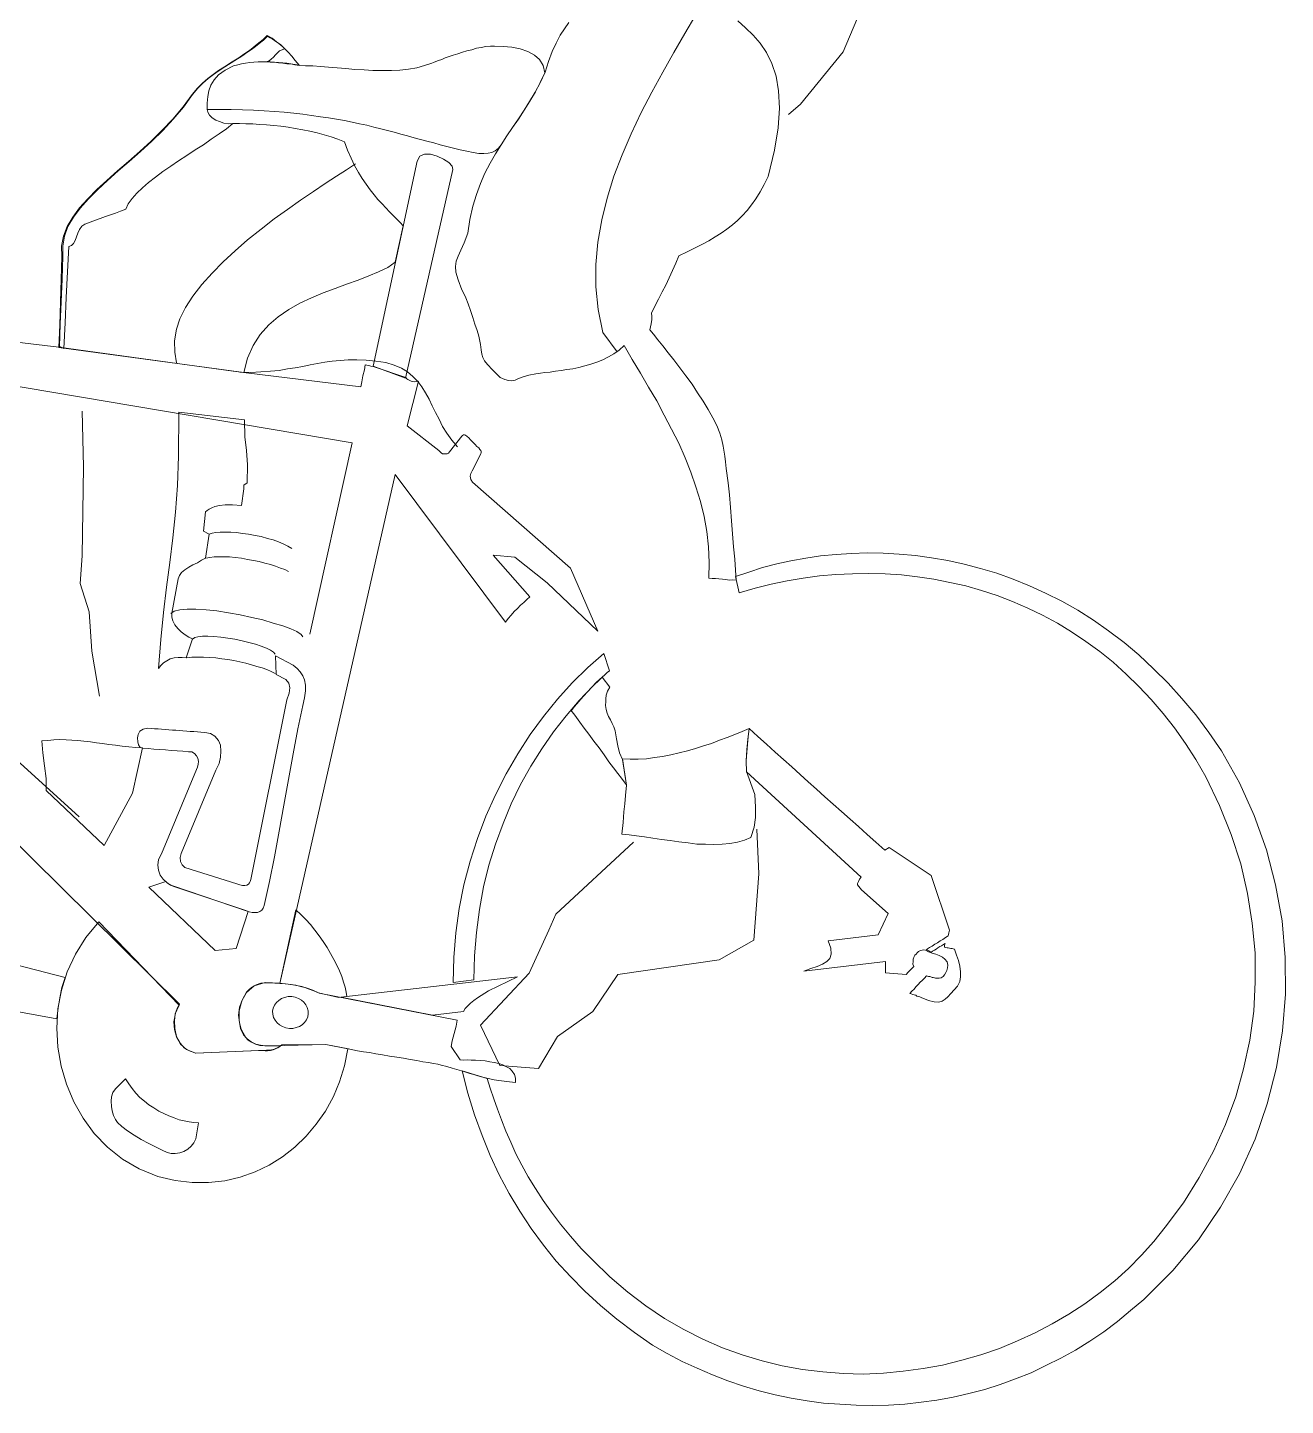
# Model space of a CAD drawing. Header units: millimetres. Extents: x 828494 to 5219521, y -272453 to 431064.
# Drawn here: x 2694744.3 to 2695030.5, y 209332.9 to 209646.4 of the extents above; entities that cross this region are included whole.
import ezdxf

# ---------------------------------------------------------------- set-up
doc = ezdxf.new("R2010")
doc.units = ezdxf.units.MM
doc.header["$LTSCALE"] = 5
doc.header["$MEASUREMENT"] = 0
doc.layers.add('Bike-Mobius', color=242, linetype='Continuous', lineweight=13)

# ---------------------------------------------------------------- blocks, each defined once
blk = doc.blocks.new('bike boy')
for p, q in [((630.29402, 505.57819), (630.29032, 505.56936)), ((630.29032, 505.56936), (630.27862, 505.55508)), ((630.27862, 505.55508), (630.27537, 505.55229)), ((629.945, 505.49836), (630.1563, 505.46268)), ((629.94118, 505.48803), (630.08181, 505.36061)), ((630.08258, 505.47128), (630.08295, 505.45609)), ((630.1563, 505.46268), (630.14476, 505.41046)), ((630.08295, 505.45609), (630.08264, 505.43184)), ((630.08264, 505.43184), (630.08207, 505.4243)), ((630.08207, 505.4243), (630.08451, 505.41653)), ((630.08451, 505.41653), (630.08523, 505.40586)), ((630.08523, 505.40586), (630.08733, 505.39356)), ((630.26731, 505.34508), (630.26671, 505.35726)), ((630.23306, 505.35373), (630.21184, 505.3341)), ((630.26594, 505.32698), (630.26731, 505.34508)), ((630.21184, 505.3341), (630.20999, 505.32969)), ((630.20999, 505.32969), (630.20455, 505.31796)), ((630.25643, 505.32163), (630.26594, 505.32698)), ((630.22881, 505.31765), (630.25643, 505.32163)), ((630.20455, 505.31796), (630.19134, 505.30379)), ((630.22198, 505.30755), (630.22881, 505.31765)), ((630.21235, 505.30069), (630.22198, 505.30755)), ((630.19134, 505.30379), (630.19658, 505.29278)), ((630.20714, 505.29198), (630.21235, 505.30069)), ((630.19658, 505.29278), (630.20714, 505.29198))]:
    blk.add_line(p, q)
at = {"linetype": 'Continuous'}
for points in [[(630.2698, 505.53537), (630.2687, 505.53312), (630.26762, 505.53116), (630.26645, 505.52929), (630.2653, 505.52761), (630.26407, 505.52603), (630.26275, 505.52464), (630.26144, 505.52334), (630.26005, 505.52214), (630.25856, 505.52095), (630.25699, 505.51986), (630.25534, 505.51887), (630.25358, 505.51779), (630.25174, 505.51682), (630.2497, 505.51576), (630.24767, 505.51479), (630.24545, 505.51366), (630.24465, 505.51167), (630.24375, 505.50969), (630.24277, 505.50772), (630.24187, 505.50574), (630.24089, 505.50386), (630.23991, 505.50189), (630.23893, 505.5), (630.23794, 505.49803), (630.23807, 505.49728), (630.23809, 505.49635), (630.23791, 505.49515), (630.2375, 505.4935), (630.23853, 505.49231), (630.23972, 505.49082), (630.24109, 505.48914), (630.24253, 505.48726), (630.24405, 505.48529), (630.24575, 505.48311), (630.24735, 505.48094), (630.24904, 505.47867), (630.25054, 505.47633), (630.25205, 505.47407), (630.25345, 505.47173), (630.25468, 505.4695), (630.25582, 505.46737), (630.2566, 505.46535), (630.2572, 505.46345), (630.25754, 505.46175), (630.25798, 505.45902), (630.25815, 505.45751), (630.25838, 505.45563), (630.25892, 505.45178), (630.25923, 505.4485), (630.25953, 505.44503), (630.25981, 505.44138), (630.2601, 505.43782), (630.26039, 505.43426), (630.26069, 505.43089), (630.26094, 505.42789), (630.2611, 505.42518), (630.26009, 505.42526), (630.25915, 505.42524), (630.25823, 505.4254), (630.25731, 505.42547), (630.25638, 505.42554), (630.25546, 505.4257), (630.25453, 505.42568), (630.25361, 505.42575), (630.25374, 505.43002), (630.25351, 505.43432), (630.25308, 505.43845), (630.25237, 505.44259), (630.25137, 505.44667), (630.25009, 505.45068), (630.24872, 505.45469), (630.24716, 505.45862), (630.24541, 505.46257), (630.24347, 505.46644), (630.24142, 505.47022), (630.23939, 505.4741), (630.23716, 505.47789), (630.23494, 505.48169), (630.2327, 505.4854), (630.23048, 505.4892), (630.22918, 505.48799), (630.2277, 505.48698), (630.22625, 505.48616), (630.2247, 505.48535), (630.22307, 505.48473), (630.22144, 505.48411), (630.21982, 505.48367), (630.21811, 505.48324), (630.21651, 505.4829), (630.21491, 505.48265), (630.21331, 505.4824), (630.2118, 505.48223), (630.21029, 505.48197), (630.20889, 505.48189), (630.20767, 505.4817), (630.20645, 505.48152), (630.20446, 505.48111), (630.20294, 505.48067), (630.20169, 505.4802), (630.20073, 505.47981), (630.19988, 505.47959), (630.19895, 505.47966), (630.19795, 505.47993), (630.19669, 505.48049), (630.19461, 505.4826), (630.19323, 505.48401), (630.19238, 505.48509), (630.19198, 505.48596), (630.19168, 505.48691), (630.19149, 505.48805), (630.19132, 505.48955), (630.19084, 505.49182), (630.1904, 505.49334), (630.18979, 505.49506), (630.18918, 505.49688), (630.18858, 505.49878), (630.18797, 505.5006), (630.18735, 505.50223), (630.1867, 505.50358), (630.18621, 505.50445), (630.18521, 505.50713), (630.18462, 505.50923), (630.18446, 505.51082), (630.18466, 505.5122), (630.18523, 505.51364), (630.18591, 505.51527), (630.18681, 505.51725), (630.18784, 505.51987), (630.18841, 505.52365), (630.18924, 505.52721), (630.19022, 505.5304), (630.19129, 505.53348), (630.19253, 505.53627), (630.19394, 505.53896), (630.19544, 505.54154), (630.19693, 505.54403), (630.1985, 505.54643), (630.20007, 505.54873), (630.20165, 505.55112), (630.20322, 505.55343), (630.20481, 505.55591), (630.20629, 505.55841), (630.20761, 505.56101), (630.20894, 505.56379), (630.2099, 505.56669), (630.21085, 505.56942), (630.21196, 505.57175), (630.21305, 505.5739), (630.21421, 505.57567), (630.21545, 505.57735)], [(630.26155, 505.57778), (630.26365, 505.57594), (630.26573, 505.57393), (630.26761, 505.57174), (630.26937, 505.56918), (630.27082, 505.56619), (630.27196, 505.56275), (630.27268, 505.5587), (630.27288, 505.55402), (630.27257, 505.54865), (630.27155, 505.54249), (630.2698, 505.53537)], [(630.25285, 505.58448), (630.25005, 505.57948), (630.24706, 505.57441), (630.24405, 505.56914), (630.24105, 505.56378), (630.23803, 505.55833), (630.23519, 505.55278), (630.23243, 505.54703), (630.22994, 505.54126), (630.22774, 505.53547), (630.22589, 505.52947), (630.22442, 505.52353), (630.22331, 505.51747), (630.22276, 505.51137), (630.22276, 505.50523), (630.22341, 505.49904), (630.2247, 505.4928), (630.22858, 505.48748)], [(630.07623, 505.48865), (630.07651, 505.49487), (630.0767, 505.50109), (630.07689, 505.50731), (630.07708, 505.51353), (630.07701, 505.51633), (630.0775, 505.51909), (630.07854, 505.5217), (630.08004, 505.52429), (630.0819, 505.52676), (630.08413, 505.52929), (630.08665, 505.5318), (630.08935, 505.53429), (630.09224, 505.53687), (630.09523, 505.53943), (630.09832, 505.54217), (630.10142, 505.54501), (630.10443, 505.54795), (630.10736, 505.55099), (630.11013, 505.55432), (630.11262, 505.55776), (630.11405, 505.55941), (630.11545, 505.5608), (630.11686, 505.56209), (630.11833, 505.56319), (630.11981, 505.56429), (630.12147, 505.56528), (630.12313, 505.56636), (630.12489, 505.56744), (630.12577, 505.56802), (630.12676, 505.56869), (630.12774, 505.56936), (630.12872, 505.57013), (630.12981, 505.57098), (630.13081, 505.57183), (630.13199, 505.57276), (630.1331, 505.5738), (630.13444, 505.57305), (630.13567, 505.57212), (630.13682, 505.57128), (630.13786, 505.57027), (630.1388, 505.56927), (630.13984, 505.56817), (630.14077, 505.56698), (630.14179, 505.5657), (630.14069, 505.56587), (630.13958, 505.56605), (630.13848, 505.56623), (630.13738, 505.5664), (630.13618, 505.56649), (630.13506, 505.56658), (630.13395, 505.56666), (630.13284, 505.56665), (630.13172, 505.56664), (630.1306, 505.56664), (630.12948, 505.56653), (630.12835, 505.56643), (630.12722, 505.56624), (630.12609, 505.56605), (630.12505, 505.56584), (630.12391, 505.56556), (630.12159, 505.56434), (630.11982, 505.56307), (630.11859, 505.56168), (630.11774, 505.56025), (630.11716, 505.55871), (630.11686, 505.55715), (630.11672, 505.5554), (630.11668, 505.55363), (630.1169, 505.55287), (630.1174, 505.55209), (630.11809, 505.55138), (630.11907, 505.55075), (630.12006, 505.55031), (630.12124, 505.54994), (630.12244, 505.54976), (630.12375, 505.54984), (630.12551, 505.5498), (630.12728, 505.54976), (630.12914, 505.54971), (630.13099, 505.54957), (630.13293, 505.54943), (630.13488, 505.54928), (630.13681, 505.54904), (630.13884, 505.5488), (630.14077, 505.54846), (630.14279, 505.54812), (630.14471, 505.5477), (630.14673, 505.54727), (630.14864, 505.54675), (630.15055, 505.54614), (630.15237, 505.54554), (630.15418, 505.54485), (630.15503, 505.54255), (630.15598, 505.54033), (630.15694, 505.53831), (630.15801, 505.53646), (630.159, 505.5348), (630.16009, 505.53323), (630.16119, 505.53175), (630.1623, 505.53036), (630.16332, 505.52908), (630.16444, 505.52787), (630.16547, 505.52677), (630.1665, 505.52567), (630.16745, 505.52467), (630.16841, 505.52376), (630.16936, 505.52276), (630.17022, 505.52186), (630.16807, 505.51196), (630.16601, 505.51054), (630.1635, 505.50933), (630.16081, 505.50823), (630.15793, 505.50705), (630.15478, 505.50599), (630.15162, 505.50483), (630.14836, 505.50359), (630.14519, 505.50225), (630.14201, 505.50081), (630.139, 505.49908), (630.13614, 505.49707), (630.13355, 505.49484), (630.13122, 505.49223), (630.12931, 505.4892), (630.12775, 505.48579), (630.12671, 505.48187), (630.07623, 505.48865)], [(630.07643, 505.48892), (630.07661, 505.49505), (630.07689, 505.50117), (630.07717, 505.50729), (630.07736, 505.51351), (630.07729, 505.51631), (630.07778, 505.51907), (630.07872, 505.52169), (630.08022, 505.52428), (630.08208, 505.52674), (630.08432, 505.52927), (630.08684, 505.53178), (630.08954, 505.53427), (630.09243, 505.53685), (630.09541, 505.53942), (630.09851, 505.54216), (630.10161, 505.545), (630.10462, 505.54794), (630.10745, 505.55098), (630.11022, 505.55431), (630.11271, 505.55775), (630.11414, 505.55941), (630.11555, 505.56079), (630.11695, 505.56208), (630.11843, 505.56318), (630.12, 505.56427), (630.12156, 505.56527), (630.12323, 505.56635), (630.12498, 505.56743), (630.12587, 505.56802), (630.12685, 505.56868), (630.12783, 505.56936), (630.12881, 505.57003), (630.12989, 505.57078), (630.13089, 505.57164), (630.13207, 505.57257), (630.13317, 505.57361), (630.13389, 505.57318), (630.13451, 505.57285), (630.13513, 505.57244), (630.13575, 505.57202), (630.13628, 505.5716), (630.13681, 505.57119), (630.13733, 505.57069), (630.13785, 505.57018), (630.13718, 505.56995), (630.1365, 505.56963), (630.13591, 505.56912), (630.1354, 505.56851), (630.13479, 505.5679), (630.1342, 505.56739), (630.1336, 505.56687), (630.13284, 505.56665), (630.13172, 505.56664), (630.1306, 505.56664), (630.12948, 505.56653), (630.12835, 505.56643), (630.12722, 505.56624), (630.12609, 505.56605), (630.12505, 505.56584), (630.12391, 505.56556), (630.12159, 505.56434), (630.11982, 505.56307), (630.11859, 505.56168), (630.11774, 505.56025), (630.11716, 505.55871), (630.11686, 505.55715), (630.11672, 505.5554), (630.11668, 505.55363), (630.1169, 505.55287), (630.1174, 505.55209), (630.11809, 505.55138), (630.11907, 505.55075), (630.12006, 505.55031), (630.12124, 505.54994), (630.12244, 505.54976), (630.12375, 505.54984), (630.12196, 505.54839), (630.11999, 505.54696), (630.11784, 505.54554), (630.11568, 505.54403), (630.11343, 505.54262), (630.11118, 505.54111), (630.10892, 505.53961), (630.10677, 505.53819), (630.10461, 505.53667), (630.10263, 505.53515), (630.10075, 505.53371), (630.09906, 505.53226), (630.09755, 505.53079), (630.09623, 505.5293), (630.09519, 505.52789), (630.09453, 505.52646), (630.09309, 505.52591), (630.09175, 505.52536), (630.09032, 505.52491), (630.08898, 505.52445), (630.08754, 505.52391), (630.08621, 505.52345), (630.08477, 505.52291), (630.08333, 505.52237), (630.08254, 505.52178), (630.08192, 505.52089), (630.08147, 505.5199), (630.08103, 505.51891), (630.08067, 505.51791), (630.08024, 505.51711), (630.07973, 505.5165), (630.07896, 505.51628), (630.07862, 505.50932), (630.07828, 505.50237), (630.07795, 505.49541), (630.07761, 505.48846), (630.07734, 505.48857), (630.07706, 505.48868), (630.07671, 505.4889), (630.07643, 505.48892)], [(630.20883, 505.56361), (630.2076, 505.56091), (630.2062, 505.55832), (630.2047, 505.55583), (630.20322, 505.55343), (630.20164, 505.55103), (630.20007, 505.54873), (630.1985, 505.54643), (630.19693, 505.54403), (630.1962, 505.54307), (630.19531, 505.54239), (630.19444, 505.5419), (630.1934, 505.5417), (630.19218, 505.5416), (630.19088, 505.5416), (630.18932, 505.54191), (630.18758, 505.54223), (630.18575, 505.54264), (630.18392, 505.54306), (630.1821, 505.54357), (630.18027, 505.54399), (630.17854, 505.54449), (630.17671, 505.545), (630.17498, 505.54541), (630.17324, 505.54592), (630.17142, 505.54643), (630.1696, 505.54694), (630.16777, 505.54745), (630.16595, 505.54786), (630.16412, 505.54837), (630.1622, 505.5488), (630.16029, 505.54931), (630.15827, 505.54974), (630.15626, 505.55018), (630.15424, 505.55061), (630.15203, 505.55096), (630.14983, 505.55132), (630.14762, 505.55167), (630.14523, 505.55203), (630.14283, 505.55231), (630.14034, 505.55259), (630.13775, 505.55288), (630.13507, 505.55308), (630.13229, 505.55329), (630.12932, 505.55342), (630.12636, 505.55355), (630.12329, 505.5536), (630.12003, 505.55366), (630.11668, 505.55363), (630.11672, 505.5554), (630.11686, 505.55715), (630.11716, 505.55871), (630.11774, 505.56025), (630.11859, 505.56168), (630.11982, 505.56307), (630.12159, 505.56434), (630.12391, 505.56556), (630.12505, 505.56584), (630.12609, 505.56605), (630.12722, 505.56624), (630.12835, 505.56643), (630.12948, 505.56653), (630.1306, 505.56664), (630.13172, 505.56664), (630.13284, 505.56665), (630.13395, 505.56657), (630.13506, 505.56658), (630.13617, 505.5664), (630.13737, 505.56631), (630.13847, 505.56613), (630.13958, 505.56605), (630.14068, 505.56578), (630.14179, 505.5656), (630.14355, 505.56556), (630.14559, 505.5655), (630.14763, 505.56535), (630.14985, 505.56518), (630.15216, 505.56501), (630.15457, 505.56483), (630.15706, 505.56454), (630.15957, 505.56445), (630.16197, 505.56427), (630.16448, 505.56426), (630.167, 505.56426), (630.16933, 505.56436), (630.17168, 505.56465), (630.17394, 505.56504), (630.17604, 505.56562), (630.17804, 505.56631), (630.17852, 505.56646), (630.1791, 505.56669), (630.17986, 505.56701), (630.18072, 505.56731), (630.18168, 505.56771), (630.18274, 505.56809), (630.18388, 505.56848), (630.18512, 505.56885), (630.18637, 505.56931), (630.1876, 505.56968), (630.18893, 505.56995), (630.19026, 505.57032), (630.19148, 505.57051), (630.19281, 505.57078), (630.19402, 505.57087), (630.19514, 505.57088), (630.19746, 505.5708), (630.19987, 505.57062), (630.20216, 505.57016), (630.20425, 505.56945), (630.20603, 505.56848), (630.20743, 505.56725), (630.20842, 505.5656), (630.20883, 505.56361)], [(630.17407, 505.53953), (630.17472, 505.54087), (630.17607, 505.54142), (630.17765, 505.5414), (630.17947, 505.54089), (630.18118, 505.54011), (630.18269, 505.53915), (630.18355, 505.53816), (630.18376, 505.5373), (630.17089, 505.4803), (630.16202, 505.48357), (630.17407, 505.53953)], [(630.15716, 505.53876), (630.15471, 505.53717), (630.15198, 505.53542), (630.14894, 505.53342), (630.14571, 505.53124), (630.14218, 505.5289), (630.13864, 505.52638), (630.135, 505.52377), (630.13143, 505.52097), (630.12777, 505.51808), (630.12438, 505.51508), (630.12108, 505.51207), (630.11805, 505.50895), (630.11531, 505.5059), (630.11284, 505.50273), (630.11083, 505.49963), (630.1093, 505.49649), (630.10834, 505.49368), (630.10782, 505.49055), (630.10786, 505.48738), (630.10839, 505.48446)], [(630.07623, 505.48875), (630.07623, 505.48875), (630.12386, 505.48227), (630.12662, 505.48187), (630.15862, 505.47797), (630.15891, 505.47934), (630.15922, 505.48099), (630.15962, 505.48263), (630.15981, 505.48392), (630.16073, 505.48376), (630.1611, 505.48373), (630.16137, 505.48362), (630.16201, 505.48348), (630.17091, 505.48048), (630.17117, 505.48018), (630.17152, 505.47997), (630.17188, 505.47976), (630.17242, 505.47953), (630.17287, 505.4794), (630.17343, 505.47936), (630.1739, 505.47942), (630.17437, 505.47948), (630.17131, 505.46733), (630.17992, 505.46054), (630.18027, 505.46023), (630.18062, 505.45992), (630.18097, 505.45971), (630.18144, 505.45968), (630.1818, 505.45965), (630.18218, 505.45972), (630.18257, 505.45987), (630.18287, 505.46022), (630.18618, 505.46453), (630.18638, 505.4647), (630.18667, 505.46487), (630.18694, 505.46485), (630.18722, 505.46473), (630.18766, 505.46442), (630.18809, 505.46402), (630.18861, 505.46351), (630.18922, 505.4629), (630.18982, 505.46221), (630.19034, 505.4617), (630.19087, 505.46129), (630.19111, 505.4609), (630.19137, 505.4606), (630.19153, 505.46031), (630.19151, 505.46003), (630.19139, 505.45967), (630.189, 505.45501), (630.18866, 505.45429), (630.18851, 505.45356), (630.18863, 505.45271), (630.18913, 505.45193), (630.21584, 505.42851), (630.22329, 505.41128), (630.20949, 505.42452), (630.20071, 505.43151), (630.1948, 505.43205), (630.20473, 505.42069), (630.20393, 505.41991), (630.20313, 505.41914), (630.20223, 505.41837), (630.20142, 505.4175), (630.20052, 505.41663), (630.1997, 505.41567), (630.19889, 505.41471), (630.19816, 505.41374), (630.16798, 505.45408), (630.13655, 505.31518), (630.13256, 505.31539), (630.12952, 505.3145), (630.12743, 505.31271), (630.12614, 505.31038), (630.12547, 505.30773), (630.12546, 505.30513), (630.12585, 505.30287), (630.12665, 505.30113), (630.12768, 505.30003), (630.12874, 505.2992), (630.13, 505.29864), (630.13128, 505.29836), (630.13257, 505.29817), (630.13396, 505.29816), (630.13526, 505.29815), (630.13666, 505.29814), (630.13636, 505.29789), (630.13597, 505.29763), (630.13558, 505.29738), (630.13519, 505.29723), (630.13473, 505.29717), (630.13425, 505.29702), (630.13359, 505.29698), (630.13294, 505.29693), (630.11361, 505.29616), (630.11207, 505.29665), (630.11055, 505.29751), (630.10936, 505.2989), (630.10836, 505.30056), (630.10777, 505.30256), (630.10765, 505.30471), (630.10811, 505.30709), (630.10913, 505.30953), (630.06091, 505.35728)], [(629.95863, 505.50275), (630.07623, 505.48875), (630.07623, 505.48875)], [(630.1256, 505.48195), (630.12857, 505.48191), (630.13138, 505.48207), (630.134, 505.48225), (630.13634, 505.48244), (630.1386, 505.48283), (630.14077, 505.48313), (630.14285, 505.48353), (630.14483, 505.48394), (630.14682, 505.48435), (630.1488, 505.48466), (630.15087, 505.48497), (630.15302, 505.48518), (630.15517, 505.4853), (630.15759, 505.4853), (630.1601, 505.48521), (630.16278, 505.485), (630.16545, 505.48461), (630.16772, 505.48388), (630.16971, 505.48308), (630.1714, 505.48203), (630.17289, 505.4808), (630.17418, 505.4794), (630.17528, 505.47792), (630.17627, 505.47635), (630.17726, 505.47461), (630.17814, 505.47277), (630.17903, 505.47093), (630.18, 505.46909), (630.18098, 505.46716), (630.18214, 505.4653), (630.18349, 505.46343), (630.18502, 505.46155)], [(630.12694, 505.46891), (630.12697, 505.46435), (630.12743, 505.46059), (630.12769, 505.45666), (630.1276, 505.45174), (630.12672, 505.45115), (630.12673, 505.45013), (630.12611, 505.44561), (630.12362, 505.4458), (630.12166, 505.44576), (630.12006, 505.44561), (630.11883, 505.44533), (630.11796, 505.44493), (630.11729, 505.44461), (630.1167, 505.44419), (630.1163, 505.44384), (630.11572, 505.43858), (630.11723, 505.43772), (630.11627, 505.43119), (630.11521, 505.43062), (630.11404, 505.42996), (630.11279, 505.4294), (630.11172, 505.42874), (630.11063, 505.42798), (630.10975, 505.42731), (630.10913, 505.42651), (630.10878, 505.42561), (630.10704, 505.41616), (630.10706, 505.41513), (630.10735, 505.41409), (630.10792, 505.41302), (630.10869, 505.41203), (630.10964, 505.41112), (630.1107, 505.41029), (630.11176, 505.40966), (630.11275, 505.40921), (630.11097, 505.40404), (630.10986, 505.40412), (630.10883, 505.40411), (630.10771, 505.40401), (630.10666, 505.40371), (630.1057, 505.40323), (630.10481, 505.40264), (630.10411, 505.40195), (630.10348, 505.40107), (630.10409, 505.40903), (630.10483, 505.41642), (630.10563, 505.42334), (630.10651, 505.43006), (630.10739, 505.43679), (630.1081, 505.44372), (630.10865, 505.45103), (630.10888, 505.45901), (630.10895, 505.47101), (630.12694, 505.46891)], [(630.11723, 505.43772), (630.1181, 505.43803), (630.11904, 505.43824), (630.12026, 505.43833), (630.12165, 505.43832), (630.12314, 505.4383), (630.12471, 505.43818), (630.12637, 505.43796), (630.12803, 505.43774), (630.12978, 505.43743), (630.13143, 505.43711), (630.13316, 505.43661), (630.13471, 505.43622), (630.13616, 505.43564), (630.1376, 505.43507), (630.13877, 505.43451), (630.13984, 505.43388)], [(630.2609, 505.42622), (630.26187, 505.42177), (630.26625, 505.42302), (630.27061, 505.42409), (630.27496, 505.42506), (630.27939, 505.42576), (630.28381, 505.42635), (630.2883, 505.42676), (630.29279, 505.42697), (630.29726, 505.42701), (630.30172, 505.42695), (630.30616, 505.42662), (630.31059, 505.42609), (630.31501, 505.42548), (630.31941, 505.42459), (630.32372, 505.42362), (630.32799, 505.42236), (630.33227, 505.42102), (630.33652, 505.41939), (630.34066, 505.41759), (630.3447, 505.41561), (630.34873, 505.41344), (630.35264, 505.4111), (630.35654, 505.40848), (630.36034, 505.40577), (630.36393, 505.4028), (630.3675, 505.39955), (630.37097, 505.39622), (630.37433, 505.39262), (630.37758, 505.38884), (630.38073, 505.38487), (630.38366, 505.38065), (630.38649, 505.37625), (630.38921, 505.37157), (630.393, 505.36375), (630.39621, 505.35578), (630.39877, 505.34777), (630.40067, 505.33972), (630.40192, 505.33162), (630.40271, 505.32356), (630.40276, 505.31555), (630.40234, 505.30758), (630.40128, 505.29965), (630.39957, 505.29187), (630.39741, 505.28421), (630.39461, 505.2767), (630.39136, 505.26941), (630.38747, 505.26226), (630.38313, 505.25533), (630.37816, 505.24863), (630.37507, 505.24477), (630.37172, 505.24102), (630.36819, 505.23738), (630.3644, 505.23403), (630.36043, 505.2308), (630.3562, 505.22776), (630.35189, 505.22493), (630.34732, 505.22229), (630.34267, 505.21985), (630.33784, 505.21761), (630.33294, 505.21556), (630.32788, 505.2138), (630.32265, 505.21234), (630.31743, 505.21105), (630.31215, 505.21006), (630.30669, 505.20935), (630.30125, 505.20883), (630.29575, 505.2086), (630.29027, 505.20873), (630.28471, 505.20915), (630.27918, 505.20985), (630.27367, 505.21082), (630.26819, 505.21217), (630.26273, 505.21379), (630.25738, 505.21578), (630.25198, 505.21814), (630.24678, 505.22077), (630.24152, 505.22377), (630.23647, 505.22722), (630.23154, 505.23094), (630.22665, 505.23513), (630.22196, 505.23967), (630.21876, 505.24289), (630.21585, 505.24618), (630.21311, 505.24946), (630.21066, 505.25272), (630.20839, 505.25596), (630.20631, 505.25919), (630.20432, 505.26241), (630.20261, 505.26561), (630.20098, 505.26871), (630.19955, 505.27189), (630.19819, 505.27488), (630.19703, 505.27795), (630.19594, 505.28082), (630.19495, 505.28369), (630.19395, 505.28655), (630.19313, 505.28922), (630.18631, 505.29132), (630.1879, 505.28524), (630.18969, 505.27934), (630.19177, 505.27369), (630.19397, 505.26822), (630.19645, 505.26291), (630.19914, 505.25787), (630.20203, 505.253), (630.20512, 505.2483), (630.2085, 505.24376), (630.21199, 505.2394), (630.21585, 505.2352), (630.21983, 505.23118), (630.2241, 505.22732), (630.22856, 505.22354), (630.23331, 505.21992), (630.23827, 505.21648), (630.24228, 505.21422), (630.24631, 505.21205), (630.25045, 505.21016), (630.25459, 505.20836), (630.25884, 505.20673), (630.26311, 505.20529), (630.26739, 505.20404), (630.27177, 505.20296), (630.27607, 505.20199), (630.28049, 505.20128), (630.28491, 505.20067), (630.28935, 505.20033), (630.2938, 505.20009), (630.29826, 505.20003), (630.30264, 505.20007), (630.30713, 505.20039), (630.31154, 505.20089), (630.31587, 505.20149), (630.3203, 505.20228), (630.32457, 505.20326), (630.32893, 505.20442), (630.33313, 505.20577), (630.33735, 505.20732), (630.34156, 505.20895), (630.34562, 505.21088), (630.34968, 505.2129), (630.35366, 505.21511), (630.35757, 505.21752), (630.36139, 505.22011), (630.36514, 505.2229), (630.36872, 505.22589), (630.3723, 505.22897), (630.38025, 505.23684), (630.38721, 505.24525), (630.39327, 505.25409), (630.39843, 505.2632), (630.40268, 505.27265), (630.40602, 505.28236), (630.40853, 505.29222), (630.41022, 505.30224), (630.41098, 505.31223), (630.4109, 505.32229), (630.41006, 505.33222), (630.40829, 505.34203), (630.40585, 505.35161), (630.40247, 505.36099), (630.3984, 505.36995), (630.39356, 505.3786), (630.39003, 505.38361), (630.38649, 505.38844), (630.38273, 505.39291), (630.37895, 505.39711), (630.37497, 505.40104), (630.37097, 505.40479), (630.36694, 505.40816), (630.36271, 505.41136), (630.35856, 505.41428), (630.3543, 505.41702), (630.34993, 505.41949), (630.34553, 505.42169), (630.34112, 505.4237), (630.3367, 505.42552), (630.33226, 505.42707), (630.3278, 505.42843), (630.32333, 505.4296), (630.31884, 505.43059), (630.31443, 505.4313), (630.31001, 505.43191), (630.30557, 505.43234), (630.30121, 505.43258), (630.29685, 505.43263), (630.29255, 505.43249), (630.28835, 505.43224), (630.28413, 505.43182), (630.28008, 505.43119), (630.27602, 505.43048), (630.27214, 505.42965), (630.26825, 505.42864), (630.26453, 505.42743), (630.2609, 505.42622)], [(630.11637, 505.43118), (630.11741, 505.43138), (630.11863, 505.43157), (630.11993, 505.43156), (630.12133, 505.43155), (630.12282, 505.43153), (630.12439, 505.43141), (630.12605, 505.43119), (630.1277, 505.43088), (630.12935, 505.43057), (630.13091, 505.43027), (630.13246, 505.42987), (630.13402, 505.42948), (630.13538, 505.429), (630.13674, 505.42852), (630.13791, 505.42807), (630.13889, 505.42753)], [(630.10685, 505.41608), (630.10774, 505.41676), (630.10926, 505.41711), (630.11123, 505.41733), (630.11365, 505.41733), (630.11642, 505.41712), (630.11938, 505.41681), (630.1225, 505.41629), (630.12572, 505.41577), (630.12892, 505.41506), (630.13194, 505.41437), (630.13476, 505.4135), (630.1374, 505.41275), (630.13958, 505.41193), (630.1412, 505.41116), (630.14235, 505.41042), (630.14285, 505.40973)], [(630.11275, 505.40912), (630.11334, 505.40954), (630.11419, 505.40975), (630.11541, 505.40994), (630.1169, 505.40992), (630.11857, 505.4098), (630.12042, 505.40966), (630.12235, 505.40941), (630.12429, 505.40909), (630.1263, 505.40865), (630.12813, 505.40823), (630.12995, 505.40772), (630.1315, 505.40724), (630.13294, 505.40666), (630.13402, 505.40612), (630.13482, 505.40559), (630.13524, 505.405)], [(630.1004, 505.38483), (630.10141, 505.38475), (630.10234, 505.38468), (630.10336, 505.38461), (630.10428, 505.38454), (630.1053, 505.38446), (630.10622, 505.38439), (630.10724, 505.38431), (630.10817, 505.38424), (630.10919, 505.38417), (630.11011, 505.3841), (630.11113, 505.38402), (630.11205, 505.38395), (630.11307, 505.38387), (630.11409, 505.3838), (630.11502, 505.38373), (630.11604, 505.38365), (630.11759, 505.38334), (630.11884, 505.3826), (630.11978, 505.3815), (630.12033, 505.38016), (630.12049, 505.37856), (630.12036, 505.3769), (630.11995, 505.37516), (630.11908, 505.37336), (630.10963, 505.35063), (630.10936, 505.34953), (630.10947, 505.3484), (630.10987, 505.34754), (630.11065, 505.34683), (630.12482, 505.34231), (630.12564, 505.34207), (630.12638, 505.34191), (630.12703, 505.34187), (630.1275, 505.34202), (630.12799, 505.34226), (630.12829, 505.34261), (630.1285, 505.34297), (630.12864, 505.34351), (630.13849, 505.39256), (630.13909, 505.39438), (630.13929, 505.39585), (630.13902, 505.39708), (630.13816, 505.39808), (630.13557, 505.39948), (630.13539, 505.40452), (630.14022, 505.40202), (630.14127, 505.4011), (630.14213, 505.4002), (630.1428, 505.39912), (630.14327, 505.39797), (630.14354, 505.39656), (630.14351, 505.39498), (630.14328, 505.39313), (630.14284, 505.39102), (630.14142, 505.38461), (630.14016, 505.37782), (630.13889, 505.37085), (630.13762, 505.36377), (630.13634, 505.35671), (630.13507, 505.34973), (630.13371, 505.34294), (630.13229, 505.33644), (630.13196, 505.33572), (630.13164, 505.33519), (630.13105, 505.33477), (630.13047, 505.33453), (630.12982, 505.33449), (630.12899, 505.33455), (630.12816, 505.33471), (630.12726, 505.33505), (630.10792, 505.34154), (630.10675, 505.342), (630.10569, 505.34273), (630.10473, 505.34364), (630.10388, 505.34473), (630.10343, 505.34607), (630.10325, 505.34748), (630.10346, 505.34895), (630.10423, 505.35057), (630.11378, 505.37358), (630.11411, 505.3742), (630.11427, 505.37503), (630.11432, 505.37577), (630.1142, 505.37662), (630.11379, 505.3773), (630.11328, 505.3779), (630.11256, 505.37833), (630.11164, 505.37839), (630.11006, 505.37851), (630.10849, 505.37863), (630.10692, 505.37875), (630.10534, 505.37887), (630.10377, 505.37899), (630.1022, 505.37911), (630.10063, 505.37923), (630.09905, 505.37935), (630.09842, 505.37958), (630.098, 505.38026), (630.09779, 505.38111), (630.09768, 505.38215), (630.09793, 505.38306), (630.09838, 505.38396), (630.09926, 505.38454), (630.1004, 505.38483)], [(630.13531, 505.39978), (630.13423, 505.40024), (630.13297, 505.4008), (630.1317, 505.40127), (630.13024, 505.40165), (630.12879, 505.40213), (630.12723, 505.40253), (630.12568, 505.40293), (630.12403, 505.40324), (630.12238, 505.40355), (630.12072, 505.40377), (630.11906, 505.40399), (630.11739, 505.40411), (630.11573, 505.40424), (630.11414, 505.40417), (630.11256, 505.4042), (630.11106, 505.40403)], [(630.22497, 505.4052), (630.22656, 505.40043), (630.22588, 505.40001), (630.22197, 505.39631), (630.21823, 505.3924), (630.21466, 505.38821), (630.21126, 505.38381), (630.20803, 505.37921), (630.20506, 505.37441), (630.20226, 505.36941), (630.19972, 505.3642), (630.19746, 505.35879), (630.19545, 505.35317), (630.19362, 505.34745), (630.19215, 505.34151), (630.19103, 505.33536), (630.19019, 505.32909), (630.1897, 505.32271), (630.18949, 505.31612), (630.18385, 505.31543), (630.18399, 505.32221), (630.18459, 505.32896), (630.18547, 505.33559), (630.18679, 505.3421), (630.18849, 505.34849), (630.19045, 505.35476), (630.19277, 505.36082), (630.19544, 505.36667), (630.19829, 505.37232), (630.2015, 505.37785), (630.20487, 505.38308), (630.2085, 505.38802), (630.21231, 505.39276), (630.21636, 505.3972), (630.22059, 505.40134), (630.22497, 505.4052)], [(630.23119, 505.36927), (630.23102, 505.36947), (630.23052, 505.37016), (630.22975, 505.37115), (630.22883, 505.37243), (630.22764, 505.37401), (630.22637, 505.37568), (630.22502, 505.37756), (630.22368, 505.37943), (630.22224, 505.3813), (630.22089, 505.38317), (630.21962, 505.38485), (630.21844, 505.38643), (630.21751, 505.38771), (630.21675, 505.3887), (630.21624, 505.38939), (630.21607, 505.38959), (630.21699, 505.39073), (630.21812, 505.39213), (630.21934, 505.39343), (630.22056, 505.39483), (630.22178, 505.39614), (630.22288, 505.39726), (630.22379, 505.39812), (630.22448, 505.39872), (630.22661, 505.39605), (630.22596, 505.39489), (630.2256, 505.3938), (630.22553, 505.39287), (630.22547, 505.39214), (630.22539, 505.39102), (630.22558, 505.38989), (630.22588, 505.38894), (630.22628, 505.38798), (630.22677, 505.3871), (630.22725, 505.38614), (630.22774, 505.38517), (630.22803, 505.38412), (630.22843, 505.38195), (630.22875, 505.37997), (630.22925, 505.37807), (630.23005, 505.37625), (630.23119, 505.36927)], [(630.23119, 505.36927), (630.23089, 505.36641), (630.23072, 505.36419), (630.23045, 505.36197), (630.23024, 505.35911), (630.2299, 505.35587), (630.23184, 505.35573), (630.23387, 505.35548), (630.23608, 505.35513), (630.23838, 505.35477), (630.24068, 505.35441), (630.24308, 505.35413), (630.24547, 505.35377), (630.24796, 505.35349), (630.25036, 505.35321), (630.25268, 505.35313), (630.255, 505.35305), (630.25724, 505.35316), (630.2594, 505.35337), (630.26147, 505.35368), (630.26338, 505.35428), (630.26511, 505.35498), (630.26597, 505.3578), (630.26636, 505.36047), (630.26638, 505.36326), (630.26618, 505.36672), (630.26387, 505.37304), (630.2638, 505.37593), (630.26406, 505.37935), (630.26439, 505.38249), (630.26465, 505.38471), (630.26273, 505.38392), (630.26071, 505.38305), (630.25861, 505.38228), (630.2565, 505.38151), (630.25439, 505.38064), (630.2522, 505.37997), (630.25001, 505.3793), (630.24781, 505.37862), (630.24554, 505.37805), (630.24327, 505.37757), (630.241, 505.37709), (630.23883, 505.37679), (630.23658, 505.3765), (630.23433, 505.37639), (630.23219, 505.37636), (630.23006, 505.37643), (630.23119, 505.36927)], [(630.29986, 505.32844), (630.30254, 505.33429), (630.2953, 505.3407), (630.2942, 505.34208), (630.29422, 505.34246), (630.29445, 505.343), (630.29478, 505.34362), (630.29519, 505.34415), (630.26386, 505.37295), (630.2638, 505.37593), (630.26403, 505.37889), (630.26425, 505.38185), (630.26465, 505.38471), (630.267, 505.38257), (630.26936, 505.38044), (630.27171, 505.37831), (630.27398, 505.37628), (630.27624, 505.37425), (630.27851, 505.37221), (630.28077, 505.37018), (630.28304, 505.36815), (630.28531, 505.36612), (630.28757, 505.36408), (630.28984, 505.36205), (630.2922, 505.36001), (630.29447, 505.35798), (630.29682, 505.35584), (630.29917, 505.35371), (630.30161, 505.35157), (630.30287, 505.35222), (630.31431, 505.34466), (630.31932, 505.32967), (630.3192, 505.32931), (630.31908, 505.32894), (630.31904, 505.32848), (630.31892, 505.32812), (630.31824, 505.32771), (630.31746, 505.3272), (630.31677, 505.32679), (630.31599, 505.32629), (630.31531, 505.32588), (630.31453, 505.32538), (630.31384, 505.32496), (630.31306, 505.32447), (630.31332, 505.32426), (630.31368, 505.32405), (630.31394, 505.32384), (630.31421, 505.32363), (630.3147, 505.32397), (630.31518, 505.32421), (630.31567, 505.32455), (630.31616, 505.32488), (630.31665, 505.32522), (630.31714, 505.32546), (630.31763, 505.3258), (630.31811, 505.32604), (630.318, 505.32577), (630.31798, 505.32558), (630.31796, 505.3253), (630.31794, 505.32503), (630.31831, 505.325), (630.31867, 505.32488), (630.31895, 505.32486), (630.31932, 505.32483), (630.31969, 505.32471), (630.32006, 505.32468), (630.32033, 505.32457), (630.3207, 505.32454), (630.32123, 505.32292), (630.32176, 505.32139), (630.32211, 505.31987), (630.32228, 505.31837), (630.32227, 505.31698), (630.32208, 505.31569), (630.32152, 505.31443), (630.3206, 505.31338), (630.31969, 505.31242), (630.31888, 505.31156), (630.31808, 505.31087), (630.3173, 505.31037), (630.31635, 505.31007), (630.31515, 505.31016), (630.31359, 505.31056), (630.31161, 505.31136), (630.31124, 505.31148), (630.31088, 505.3116), (630.31042, 505.31173), (630.31007, 505.31194), (630.3097, 505.31206), (630.30925, 505.31219), (630.30888, 505.31231), (630.30852, 505.31243), (630.30903, 505.31304), (630.30964, 505.31365), (630.31015, 505.31426), (630.31075, 505.31486), (630.31127, 505.31548), (630.31186, 505.31599), (630.31247, 505.3166), (630.31307, 505.31721), (630.31353, 505.31708), (630.3139, 505.31705), (630.31417, 505.31694), (630.31453, 505.31681), (630.31481, 505.31679), (630.31517, 505.31667), (630.31545, 505.31665), (630.31582, 505.31662), (630.31647, 505.31658), (630.31704, 505.31672), (630.31753, 505.31705), (630.31793, 505.31749), (630.31826, 505.31811), (630.31858, 505.31874), (630.31873, 505.31947), (630.31888, 505.32012), (630.31866, 505.32106), (630.31807, 505.32176), (630.31737, 505.32237), (630.31647, 505.32281), (630.31557, 505.32316), (630.31456, 505.32342), (630.31357, 505.32378), (630.31276, 505.32421), (630.3123, 505.32434), (630.31184, 505.32428), (630.31136, 505.32413), (630.31088, 505.32388), (630.31048, 505.32354), (630.31017, 505.32319), (630.30987, 505.32284), (630.30965, 505.32249), (630.30941, 505.32176), (630.30936, 505.32112), (630.30931, 505.32047), (630.30954, 505.3198), (630.30904, 505.31928), (630.30854, 505.31876), (630.30803, 505.31824), (630.30752, 505.31763), (630.30187, 505.31805), (630.30182, 505.32112), (630.27957, 505.31852), (630.28148, 505.31922), (630.28321, 505.31983), (630.28465, 505.32047), (630.28582, 505.32113), (630.28663, 505.32199), (630.287, 505.32318), (630.28693, 505.32476), (630.28615, 505.32678), (630.29986, 505.32844)], [(630.07156, 505.38133), (630.07187, 505.37805), (630.07236, 505.37457), (630.07274, 505.3711), (630.07278, 505.36784), (630.08857, 505.35278), (630.09636, 505.36708), (630.09906, 505.37944), (630.09721, 505.37958), (630.09536, 505.37972), (630.09351, 505.37995), (630.09167, 505.38018), (630.08992, 505.38041), (630.08817, 505.38063), (630.08651, 505.38085), (630.08485, 505.38107), (630.0831, 505.38129), (630.08143, 505.38142), (630.07977, 505.38155), (630.0782, 505.38166), (630.07652, 505.3817), (630.07484, 505.38164), (630.07325, 505.38148), (630.07156, 505.38133)], [(630.10084, 505.34143), (630.11889, 505.32415), (630.12461, 505.32474), (630.12789, 505.33482), (630.10738, 505.34177), (630.10684, 505.34199), (630.10639, 505.34222), (630.10586, 505.34253), (630.10542, 505.34294), (630.10084, 505.34143)], [(630.14095, 505.33523), (630.14234, 505.33391), (630.14364, 505.33261), (630.14493, 505.33121), (630.14612, 505.32972), (630.1473, 505.32814), (630.14839, 505.32657), (630.14949, 505.325), (630.15038, 505.32335), (630.15128, 505.3217), (630.1521, 505.32015), (630.15282, 505.3186), (630.15345, 505.31707), (630.15389, 505.31555), (630.15434, 505.31412), (630.15461, 505.31279), (630.1548, 505.31157), (630.15264, 505.31136), (630.14706, 505.31262), (630.1458, 505.31318), (630.14453, 505.31365), (630.14335, 505.31402), (630.14217, 505.31438), (630.14089, 505.31467), (630.1395, 505.31487), (630.13812, 505.31506), (630.13655, 505.31518), (630.14095, 505.33523)], [(630.08719, 505.33194), (630.10911, 505.30925), (630.10849, 505.30837), (630.10801, 505.30691), (630.10777, 505.30498), (630.10788, 505.30283), (630.10837, 505.30065), (630.10943, 505.29862), (630.11108, 505.2971), (630.11352, 505.29616), (630.13089, 505.2969), (630.13172, 505.29684), (630.13256, 505.29678), (630.13321, 505.29682), (630.13396, 505.29685), (630.13472, 505.29708), (630.13539, 505.2974), (630.13626, 505.2978), (630.13714, 505.29838), (630.14907, 505.29851), (630.15512, 505.2973), (630.15421, 505.29272), (630.15286, 505.28835), (630.15116, 505.2843), (630.149, 505.28036), (630.14649, 505.27674), (630.14374, 505.2735), (630.14062, 505.27048), (630.13726, 505.26785), (630.13365, 505.26561), (630.12978, 505.26376), (630.12576, 505.26229), (630.1215, 505.26131), (630.11709, 505.26081), (630.11263, 505.26087), (630.10801, 505.2614), (630.10326, 505.26251), (630.0982, 505.26456), (630.09365, 505.26723), (630.08953, 505.27052), (630.0859, 505.27424), (630.08286, 505.27838), (630.08031, 505.28285), (630.07835, 505.28765), (630.07687, 505.29261), (630.07595, 505.29779), (630.07569, 505.30293), (630.076, 505.30821), (630.07695, 505.31335), (630.07853, 505.31835), (630.08075, 505.32312), (630.08361, 505.32774), (630.08719, 505.33194)], [(630.0757, 505.30554), (630.05128, 505.30999), (630.04128, 505.31056), (630.03785, 505.31203), (630.03561, 505.31434), (630.03452, 505.31721), (630.03447, 505.32028), (630.03551, 505.323), (630.03763, 505.32517), (630.0407, 505.32633), (630.04469, 505.32612), (630.05394, 505.323), (630.07795, 505.31682), (630.07709, 505.31409), (630.07651, 505.31125), (630.07602, 505.30849), (630.0757, 505.30554)], [(630.18493, 505.30511), (630.18463, 505.30355), (630.1841, 505.30154), (630.18358, 505.29953), (630.18328, 505.29797), (630.18579, 505.29434), (630.18663, 505.29427), (630.18765, 505.29429), (630.18876, 505.29421), (630.18997, 505.29421), (630.19127, 505.29411), (630.19256, 505.29401), (630.19385, 505.29382), (630.19505, 505.29364), (630.19633, 505.29336), (630.19742, 505.29299), (630.1984, 505.29245), (630.19929, 505.29192), (630.19998, 505.29122), (630.20057, 505.29034), (630.20086, 505.28929), (630.20087, 505.28817), (630.1992, 505.2883), (630.19773, 505.2885), (630.19635, 505.2887), (630.19506, 505.28889), (630.19387, 505.28916), (630.19268, 505.28944), (630.19159, 505.28971), (630.19058, 505.28997), (630.18949, 505.29033), (630.1884, 505.2906), (630.18731, 505.29096), (630.18612, 505.29133), (630.18485, 505.29171), (630.18358, 505.29209), (630.18211, 505.29247), (630.18056, 505.29287), (630.17965, 505.29313), (630.17846, 505.29331), (630.17708, 505.2936), (630.17561, 505.2938), (630.17396, 505.29412), (630.17212, 505.29444), (630.17028, 505.29476), (630.16844, 505.29509), (630.16651, 505.29533), (630.16458, 505.29566), (630.16274, 505.29598), (630.161, 505.2963), (630.15934, 505.29652), (630.15778, 505.29682), (630.15649, 505.29702), (630.1553, 505.29729), (630.14907, 505.29851), (630.13406, 505.29815), (630.13248, 505.29818), (630.13109, 505.29828), (630.1299, 505.29856), (630.12882, 505.29911), (630.12794, 505.29973), (630.12716, 505.30053), (630.1265, 505.30161), (630.12595, 505.30295), (630.1255, 505.30447), (630.12529, 505.30654), (630.12554, 505.30866), (630.12636, 505.31083), (630.1269, 505.31182), (630.12744, 505.3128), (630.12824, 505.31357), (630.12913, 505.31425), (630.1301, 505.31483), (630.13134, 505.3152), (630.13284, 505.31537), (630.13451, 505.31533), (630.13636, 505.3152), (630.13803, 505.31507), (630.1396, 505.31486), (630.14107, 505.31465), (630.14254, 505.31436), (630.14399, 505.31388), (630.14553, 505.31329), (630.14724, 505.31251), (630.18493, 505.30511)], [(630.19345, 505.31312), (630.19247, 505.31254), (630.19149, 505.31187), (630.19051, 505.3112), (630.18953, 505.31053), (630.18854, 505.30976), (630.18774, 505.30899), (630.18712, 505.30829), (630.18669, 505.30749), (630.17825, 505.30654), (630.15321, 505.31141), (630.20137, 505.31698), (630.19345, 505.31312)], [(630.13982, 505.31158), (630.14074, 505.31142), (630.14164, 505.31108), (630.14245, 505.31064), (630.14314, 505.31003), (630.14365, 505.30934), (630.14405, 505.30856), (630.14427, 505.30771), (630.1443, 505.30687), (630.14415, 505.30604), (630.1438, 505.30523), (630.14328, 505.30453), (630.14268, 505.30392), (630.1419, 505.30342), (630.14104, 505.30311), (630.14009, 505.30291), (630.13916, 505.30289), (630.13815, 505.30305), (630.13724, 505.3034), (630.13644, 505.30384), (630.13583, 505.30444), (630.13524, 505.30513), (630.13483, 505.30591), (630.13461, 505.30676), (630.13458, 505.30761), (630.13474, 505.30843), (630.13508, 505.30924), (630.1356, 505.30995), (630.13629, 505.31055), (630.13698, 505.31105), (630.13784, 505.31136), (630.13879, 505.31157), (630.13982, 505.31158)], [(630.09447, 505.28913), (630.09166, 505.28637), (630.09102, 505.2854), (630.09065, 505.28421), (630.09056, 505.28301), (630.09064, 505.28161), (630.09083, 505.28038), (630.0912, 505.27914), (630.09168, 505.27809), (630.09227, 505.2772), (630.09339, 505.27609), (630.09498, 505.27495), (630.09676, 505.27379), (630.09872, 505.27262), (630.10077, 505.27154), (630.10266, 505.27055), (630.10445, 505.26968), (630.10579, 505.26901), (630.10689, 505.26874), (630.10801, 505.26875), (630.10923, 505.26894), (630.11038, 505.26932), (630.11145, 505.26998), (630.11235, 505.27075), (630.11307, 505.27172), (630.11362, 505.2728), (630.11432, 505.27712), (630.11311, 505.27721), (630.11183, 505.2774), (630.11045, 505.27769), (630.10908, 505.27798), (630.10772, 505.27846), (630.10627, 505.27903), (630.10493, 505.27969), (630.10349, 505.28036), (630.10216, 505.2812), (630.10082, 505.28205), (630.0996, 505.28307), (630.09837, 505.28409), (630.09725, 505.2852), (630.09623, 505.28649), (630.0953, 505.28777), (630.09447, 505.28913)]]:
    blk.add_lwpolyline(points, dxfattribs=at)

msp = doc.modelspace()

# ---------------------------------------------------------------- block references
at = {"layer": 'Bike-Mobius', "xscale": 833.7676911355229, "yscale": 833.7676911125891, "zscale": 833.7676911122411}
msp.add_blockref('bike boy', (2169414.16, -211886.55), dxfattribs=at)

doc.saveas('drawing.dxf')
